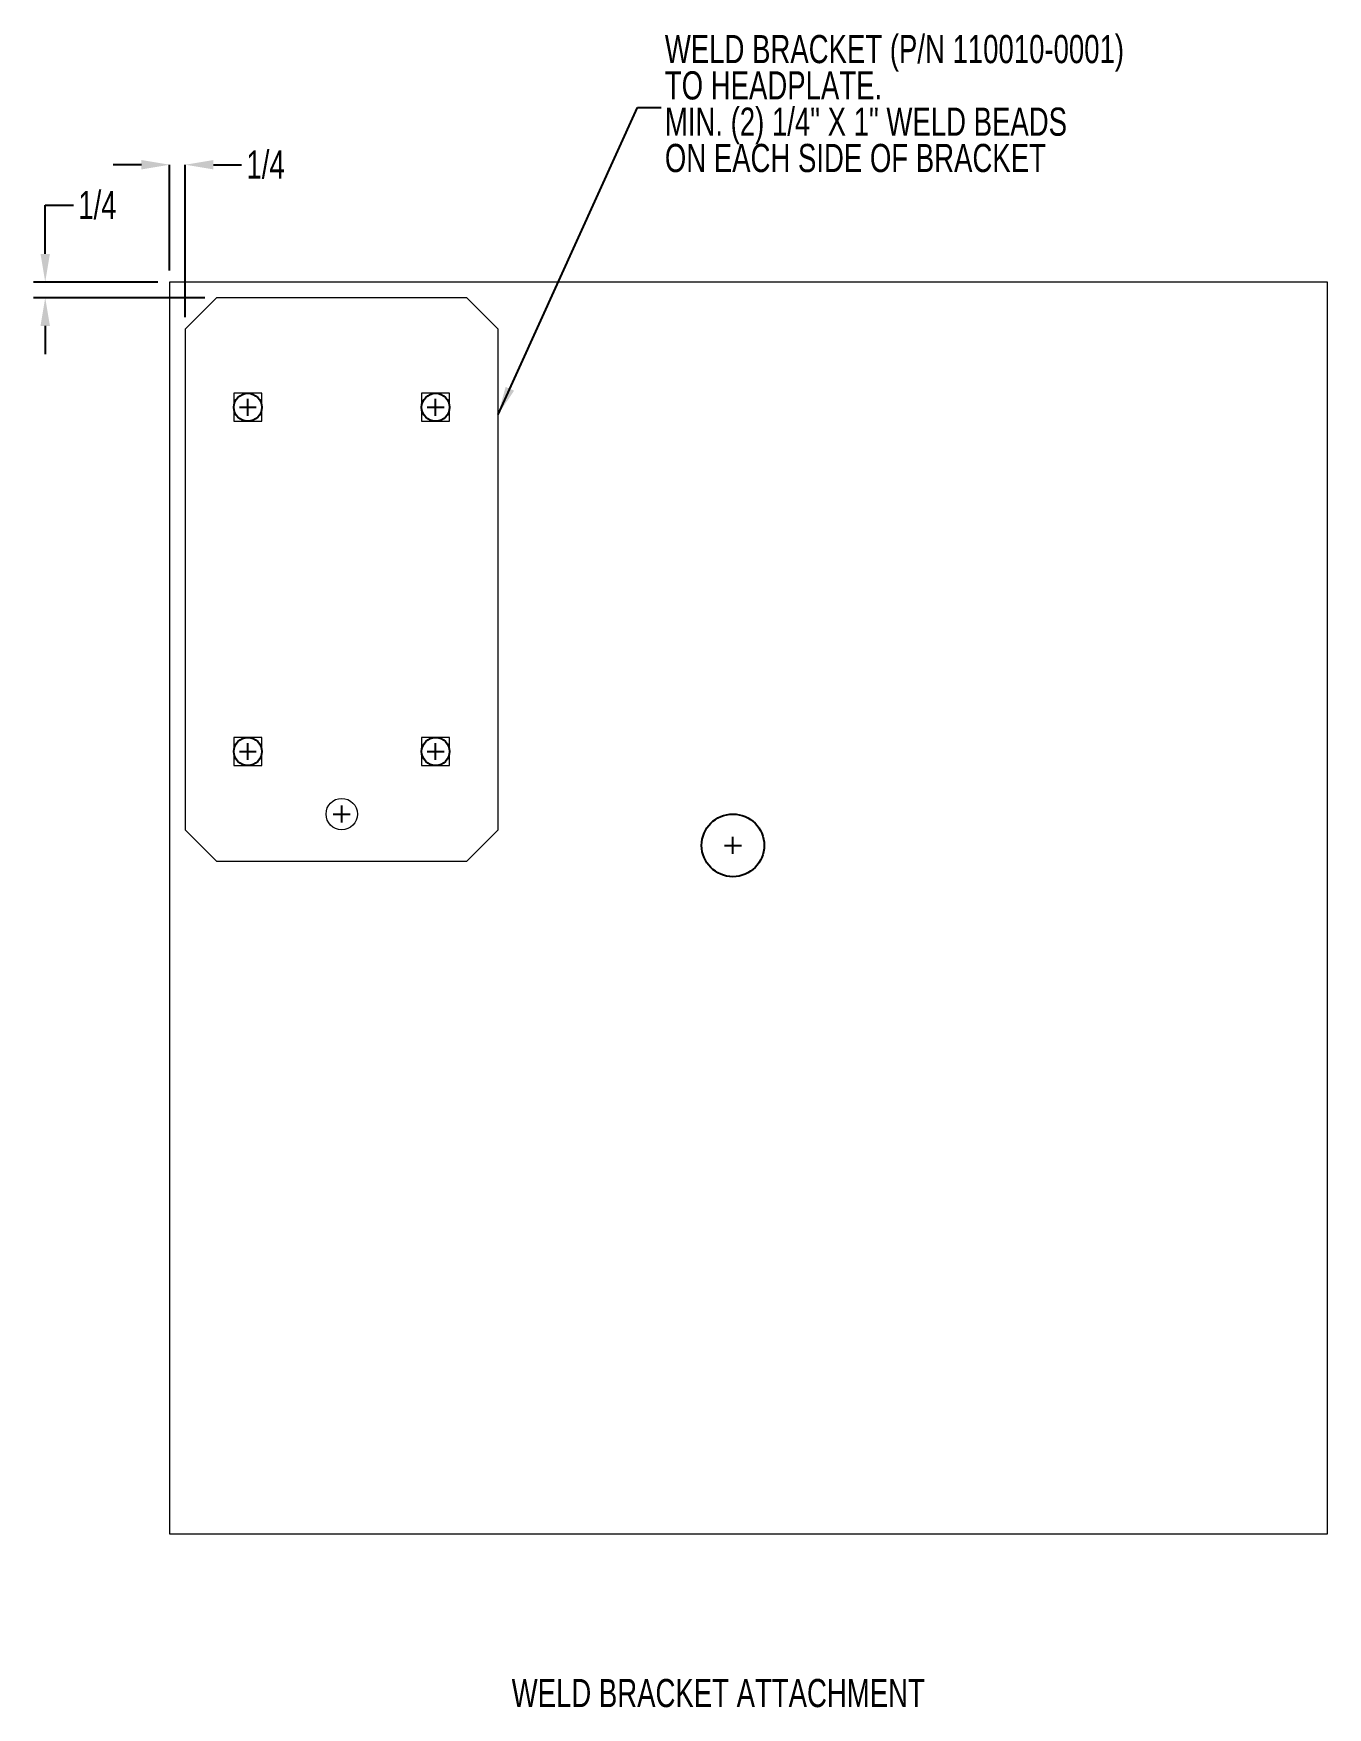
# Model space of a CAD drawing. Header units: inches. Extents: x 25.2 to 32.09, y 7.32 to 16.24.
import ezdxf

# ---------------------------------------------------------------- set-up
doc = ezdxf.new("R2010")
doc.units = ezdxf.units.IN
doc.header["$MEASUREMENT"] = 0
doc.header["$PDSIZE"] = -1
doc.layers.add('DIM', color=1, linetype='Continuous')
doc.styles.add('SLDTEXTSTYLE0', font='ARIAL.TTF', dxfattribs={"width": 0.7})
doc.styles.get("Standard").update_dxf_attribs({"font": 'ARIAL.TTF'})
doc.dimstyles.new('SLDDIMSTYLE0', dxfattribs={"dimtxt": 0.15, "dimasz": 0.15, "dimexe": 0, "dimexo": 0.0625, "dimgap": 0.0375, "dimtad": 0, "dimtih": 1, "dimtoh": 1, "dimdec": 3, "dimlfac": 3, "dimrnd": 1e-09, "dimzin": 12, "dimdsep": 46, "dimtxsty": 'SLDTEXTSTYLE0', "dimsah": 1, "dimcen": 0.09, "dimadec": 0, "dimazin": 0, "dimtfac": 1, "dimtdec": 3, "dimtofl": 0, "dimtmove": 0, "dimatfit": 3, "dimfxl": 0, "dimtolj": 1, "dimtzin": 12, "dimarcsym": 0})
doc.dimstyles.new('SLDDIMSTYLE3', dxfattribs={"dimtxt": 0.15, "dimasz": 0.15, "dimexe": 0, "dimexo": 0.0625, "dimgap": 0.0375, "dimtad": 0, "dimtih": 1, "dimtoh": 1, "dimdec": 3, "dimlfac": 3, "dimrnd": 1e-09, "dimzin": 12, "dimdsep": 46, "dimtxsty": 'SLDTEXTSTYLE0', "dimsah": 1, "dimcen": 0.09, "dimadec": 0, "dimazin": 0, "dimtfac": 1, "dimtdec": 3, "dimtofl": 0, "dimtmove": 0, "dimatfit": 3, "dimfxl": 0, "dimtolj": 1, "dimtzin": 12, "dimarcsym": 0})
doc.dimstyles.new('SLDDIMSTYLE4', dxfattribs={"dimtxt": 0.15, "dimasz": 0.15, "dimexe": 0, "dimexo": 0.0625, "dimgap": 0.0375, "dimtad": 0, "dimtih": 1, "dimtoh": 1, "dimdec": 0, "dimrnd": 1e-09, "dimzin": 0, "dimdsep": 46, "dimtxsty": 'Standard', "dimsah": 1, "dimcen": 0.09, "dimadec": 0, "dimazin": 0, "dimtfac": 1, "dimtdec": 0, "dimtofl": 0, "dimtmove": 0, "dimatfit": 3, "dimfxl": 0, "dimtolj": 1, "dimtzin": 0, "dimarcsym": 0})

# ---------------------------------------------------------------- blocks, each defined once
blk = doc.blocks.new('*D6')
at = {"color": 0, "linetype": 'ByBlock', "lineweight": -2}
for p, q in [((25.2647, 15.0615), (25.2647, 15.3205)), ((25.2647, 15.3205), (25.4147, 15.3205)), ((25.8646, 14.9115), (25.2022, 14.9115)), ((26.1146, 14.8282), (25.2022, 14.8282)), ((25.2647, 14.6782), (25.2647, 14.5282))]:
    blk.add_line(p, q, dxfattribs=at)
at = {"color": 0, "linetype": 'ByBlock'}
for points in [[(25.2647, 14.9115), (25.2897, 15.0615), (25.2397, 15.0615)], [(25.2647, 14.8282), (25.2897, 14.6782), (25.2397, 14.6782)]]:
    blk.add_solid(points, dxfattribs=at)
at = {"layer": 'DEFPOINTS', "color": 0, "linetype": 'ByBlock'}
for p in [(25.9271, 14.9115), (26.1771, 14.8282)]:
    blk.add_point(p, dxfattribs=at)
at = {"color": 0, "linetype": 'ByBlock', "insert": (25.5427, 15.3205), "char_height": 0.15, "attachment_point": 5, "style": 'SLDTEXTSTYLE0'}
blk.add_mtext('1/4', dxfattribs=at)
blk = doc.blocks.new('*D7')
at = {"color": 0, "linetype": 'ByBlock', "lineweight": -2}
for p, q in [((25.7771, 15.5365), (25.6271, 15.5365)), ((25.9271, 14.974), (25.9271, 15.5365)), ((26.0104, 14.724), (26.0104, 15.5365)), ((26.1604, 15.5365), (26.3104, 15.5365))]:
    blk.add_line(p, q, dxfattribs=at)
at = {"color": 0, "linetype": 'ByBlock'}
for points in [[(25.9271, 15.5365), (25.7771, 15.5115), (25.7771, 15.5615)], [(26.0104, 15.5365), (26.1604, 15.5115), (26.1604, 15.5615)]]:
    blk.add_solid(points, dxfattribs=at)
at = {"layer": 'DEFPOINTS', "color": 0, "linetype": 'ByBlock'}
for p in [(25.9271, 14.9115), (26.0104, 14.6615)]:
    blk.add_point(p, dxfattribs=at)
at = {"color": 0, "linetype": 'ByBlock', "insert": (26.4384, 15.5365), "char_height": 0.15, "attachment_point": 5, "style": 'SLDTEXTSTYLE0'}
blk.add_mtext('1/4', dxfattribs=at)
blk = doc.blocks.new('SW_NOTE_2')
at = {"layer": 'DIM', "color": 0, "char_height": 0.15, "attachment_point": 1, "style": 'SLDTEXTSTYLE0'}
for s, insert in [('WELD BRACKET (P/N 110010-0001)', (0.0199, 0.3868)), ('TO HEADPLATE.', (0.0199, 0.1935)), ('MIN. (2) 1/4" X 1" WELD BEADS', (0.0199, 0.0002)), ('ON EACH SIDE OF BRACKET', (0.0199, -0.1932))]:
    blk.add_mtext(s, dxfattribs=dict(at, insert=insert))

msp = doc.modelspace()

# ---------------------------------------------------------------- linework, layer by layer
at = {"color": 7, "linetype": 'Continuous', "lineweight": 15}
for p, q in [((25.927105, 14.911531), (25.927105, 8.244865)), ((32.093772, 14.911531), (25.927105, 14.911531)), ((32.093772, 8.244865), (32.093772, 14.911531)), ((26.177105, 14.828198), (26.010439, 14.661531)), ((27.510439, 14.828198), (26.177105, 14.828198)), ((27.677105, 14.661531), (27.510439, 14.828198)), ((26.010439, 14.661531), (26.010439, 11.994865)), ((27.677105, 11.994865), (27.677105, 14.661531)), ((26.418105, 14.319198), (26.269439, 14.319198)), ((26.269439, 14.319198), (26.269439, 14.170531)), ((26.418105, 14.170531), (26.418105, 14.319198)), ((27.418105, 14.319198), (27.269439, 14.319198)), ((27.269439, 14.319198), (27.269439, 14.170531)), ((27.418105, 14.170531), (27.418105, 14.319198)), ((26.269439, 14.170531), (26.418105, 14.170531)), ((27.269439, 14.170531), (27.418105, 14.170531)), ((26.418105, 12.485865), (26.269439, 12.485865)), ((26.269439, 12.485865), (26.269439, 12.337198)), ((26.418105, 12.337198), (26.418105, 12.485865)), ((27.418105, 12.485865), (27.269439, 12.485865)), ((27.269439, 12.485865), (27.269439, 12.337198)), ((27.418105, 12.337198), (27.418105, 12.485865)), ((26.269439, 12.337198), (26.418105, 12.337198)), ((27.269439, 12.337198), (27.418105, 12.337198)), ((26.010439, 11.994865), (26.177105, 11.828198)), ((27.510439, 11.828198), (27.677105, 11.994865)), ((26.177105, 11.828198), (27.510439, 11.828198)), ((25.927105, 8.244865), (32.093772, 8.244865))]:
    msp.add_line(p, q, dxfattribs=at)
for centre, radius in [((26.343772, 14.244865), 0.074333), ((27.343772, 14.244865), 0.074333), ((26.343772, 12.411531), 0.074333), ((27.343772, 12.411531), 0.074333), ((28.927105, 11.911531), 0.166667)]:
    msp.add_circle(centre, radius)
msp.add_circle((26.843772, 12.078198), 0.083333, dxfattribs=at)
at = {"layer": 'DIM'}
for p, q in [((26.343772, 14.199865), (26.343772, 14.289865)), ((27.343772, 14.199865), (27.343772, 14.289865)), ((26.298772, 14.244865), (26.388772, 14.244865)), ((27.298772, 14.244865), (27.388772, 14.244865)), ((26.298772, 12.411531), (26.388772, 12.411531)), ((26.343772, 12.366531), (26.343772, 12.456531)), ((27.298772, 12.411531), (27.388772, 12.411531)), ((27.343772, 12.366531), (27.343772, 12.456531)), ((26.798772, 12.078198), (26.888772, 12.078198)), ((26.843772, 12.033198), (26.843772, 12.123198)), ((28.927105, 11.866531), (28.927105, 11.956531)), ((28.882105, 11.911531), (28.972105, 11.911531))]:
    msp.add_line(p, q, dxfattribs=at)

# ---------------------------------------------------------------- block references
msp.add_blockref('SW_NOTE_2', (28.544783, 15.840577), dxfattribs=at)

# ---------------------------------------------------------------- texts
at = {"layer": 'DIM', "insert": (27.748917, 7.472161), "char_height": 0.15, "attachment_point": 1, "style": 'SLDTEXTSTYLE0'}
msp.add_mtext('WELD BRACKET ATTACHMENT', dxfattribs=at)

# ---------------------------------------------------------------- dimensions: what is measured, and where the dimension line sits
at = {"layer": 'DIM'}
dim = msp.add_linear_dim(base=(26.010439, 15.536531), p1=(25.927105, 14.911531), p2=(26.010439, 14.661531), dimstyle='SLDDIMSTYLE0', override={"dimdec": 4, "dimlunit": 5, "dimfrac": 2}, dxfattribs=at)
dim.commit()
dim.dimension.update_dxf_attribs({"geometry": '*D7', "text_midpoint": (26.438363, 15.536531)})
dim = msp.add_linear_dim(base=(25.264743, 14.911531), p1=(26.177105, 14.828198), p2=(25.927105, 14.911531), angle=90, dimstyle='SLDDIMSTYLE3', override={"dimdec": 4, "dimlunit": 5, "dimfrac": 2}, dxfattribs=at)
dim.commit()
dim.dimension.update_dxf_attribs({"geometry": '*D6', "text_midpoint": (25.542668, 15.320525)})

# ---------------------------------------------------------------- leaders
msp.add_leader([(27.677105, 14.206665), (28.419783, 15.840577), (28.544783, 15.840577)], dimstyle='SLDDIMSTYLE4', override={"dimscale": 1, "dimgap": 0.0375, "dimtad": 0, "dimclrd": 0}, dxfattribs=at)

doc.saveas('drawing.dxf')
